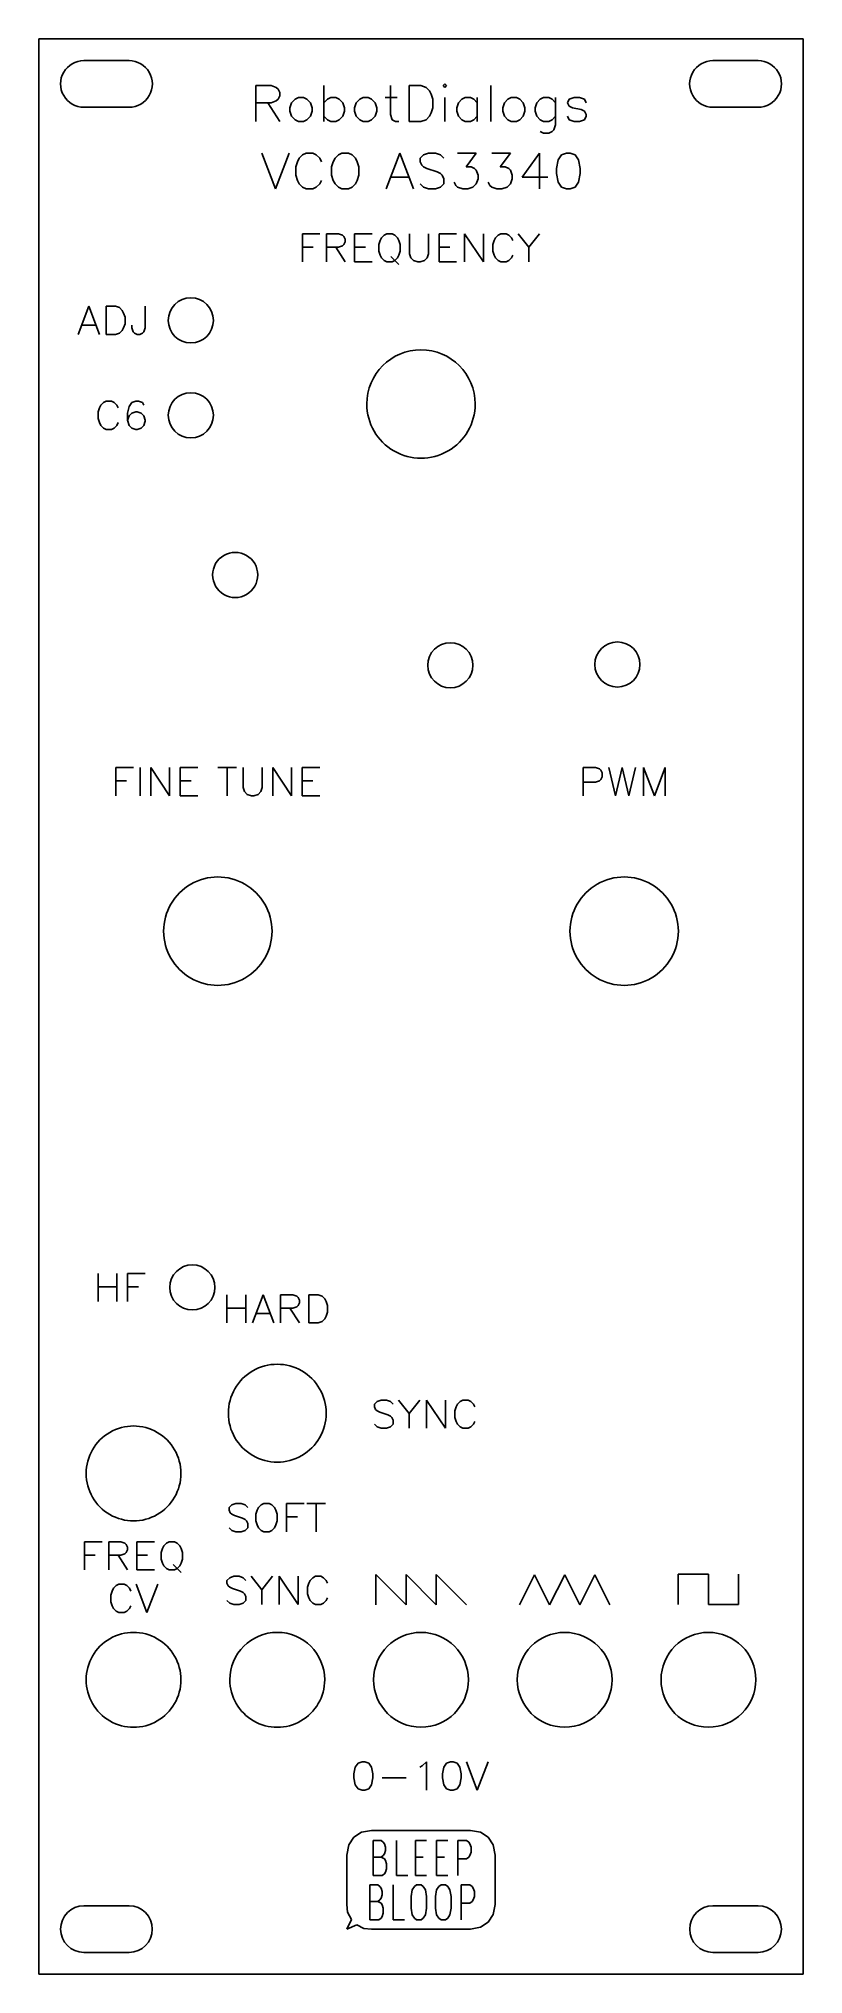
# Model space of a CAD drawing. Extents: x 0 to 51, y 0 to 128.
import ezdxf

# ---------------------------------------------------------------- set-up
doc = ezdxf.new("R2010")
doc.units = 0
for name, color, linetype in [('logo', 7, 'CONTINUOUS'), ('other', 7, 'CONTINUOUS'), ('panel', 7, 'CONTINUOUS'), ('text', 7, 'CONTINUOUS')]:
    doc.layers.add(name, color=color, linetype=linetype)

msp = doc.modelspace()

# ---------------------------------------------------------------- linework, layer by layer
at = {"layer": 'logo', "color": 7}
for p, q in [((20.609101, 8.630693), (20.941612, 9.147373)), ((20.941612, 9.147373), (21.458298, 9.479889)), ((21.458298, 9.479889), (22.128441, 9.597549)), ((22.128441, 9.597549), (28.676471, 9.597554)), ((28.676471, 9.597554), (29.346629, 9.479892)), ((29.346629, 9.479892), (29.8633, 9.147373)), ((29.8633, 9.147373), (30.195826, 8.630693)), ((20.491437, 7.960543), (20.609101, 8.630693)), ((20.491437, 4.686528), (20.491437, 7.960543)), ((22.237613, 6.601743), (22.237613, 8.921913)), ((22.237613, 8.921913), (22.753201, 8.921913)), ((22.753201, 7.81707), (22.237613, 7.81707)), ((22.753201, 8.921913), (22.900516, 8.811428)), ((22.900516, 7.927555), (22.753201, 7.81707)), ((22.753201, 7.81707), (22.974174, 7.706586)), ((22.900516, 8.811428), (22.974174, 8.700945)), ((22.974174, 8.038038), (22.900516, 7.927555)), ((22.974174, 8.700945), (23.047831, 8.479976)), ((23.047831, 8.259008), (22.974174, 8.038038)), ((22.974174, 7.706586), (23.047831, 7.596101)), ((23.047831, 8.479976), (23.047831, 8.259008)), ((23.784393, 6.601743), (23.784393, 8.921913)), ((25.036557, 6.601743), (25.036557, 8.921913)), ((25.036557, 8.921913), (25.773118, 8.921913)), ((25.036557, 7.81707), (25.552145, 7.81707)), ((26.436022, 6.601743), (26.436022, 8.921913)), ((26.436022, 8.921913), (27.172583, 8.921913)), ((26.436022, 7.81707), (26.95161, 7.81707)), ((27.835487, 6.601743), (27.835487, 8.921913)), ((27.835487, 8.921913), (28.424733, 8.921913)), ((28.424733, 7.706586), (27.835487, 7.706586)), ((28.424733, 8.921913), (28.572048, 8.811428)), ((28.572048, 7.81707), (28.424733, 7.706586)), ((28.572048, 8.811428), (28.645705, 8.700945)), ((28.645705, 7.927555), (28.572048, 7.81707)), ((28.645705, 8.700945), (28.719363, 8.479976)), ((28.719363, 8.148523), (28.645705, 7.927555)), ((28.719363, 8.479976), (28.719363, 8.148523)), ((30.195826, 8.630693), (30.31349, 7.960546)), ((30.31349, 7.960546), (30.313475, 4.686528)), ((22.826858, 6.601743), (22.237613, 6.601743)), ((22.974174, 6.712228), (22.826858, 6.601743)), ((23.047831, 6.822711), (22.974174, 6.712228)), ((23.047831, 7.596101), (23.121489, 7.375133)), ((23.121489, 7.04368), (23.047831, 6.822711)), ((23.121489, 7.375133), (23.121489, 7.04368)), ((24.520954, 6.601743), (23.784393, 6.601743)), ((25.773118, 6.601743), (25.036557, 6.601743)), ((27.172583, 6.601743), (26.436022, 6.601743)), ((22.01664, 3.662861), (22.01664, 5.983031)), ((22.01664, 5.983031), (22.532243, 5.983031)), ((22.532243, 5.983031), (22.679558, 5.872546)), ((22.679558, 5.872546), (22.753201, 5.762063)), ((22.753201, 5.762063), (22.826858, 5.541094)), ((22.826858, 5.320126), (22.753201, 5.099156)), ((22.826858, 5.541094), (22.826858, 5.320126)), ((23.56342, 3.662861), (23.56342, 5.983031)), ((24.741927, 5.209641), (24.815584, 5.651578)), ((24.741927, 4.436251), (24.741927, 5.209641)), ((24.815584, 5.651578), (24.9629, 5.872546)), ((24.9629, 5.872546), (25.1102, 5.983031)), ((25.1102, 5.983031), (25.40483, 5.983031)), ((25.40483, 5.983031), (25.552145, 5.872546)), ((25.552145, 5.872546), (25.699461, 5.651578)), ((25.699461, 5.651578), (25.773118, 5.209641)), ((25.773118, 5.209641), (25.773118, 4.436251)), ((26.362364, 5.209641), (26.436022, 5.651578)), ((26.362364, 4.436251), (26.362364, 5.209641)), ((26.436022, 5.651578), (26.583337, 5.872546)), ((26.583337, 5.872546), (26.730637, 5.983031)), ((26.730637, 5.983031), (27.025268, 5.983031)), ((27.025268, 5.983031), (27.172583, 5.872546)), ((27.172583, 5.872546), (27.319898, 5.651578)), ((27.319898, 5.651578), (27.393541, 5.209641)), ((27.393541, 5.209641), (27.393541, 4.436251)), ((28.05646, 3.662861), (28.05646, 5.983031)), ((28.05646, 5.983031), (28.645705, 5.983031)), ((28.645705, 5.983031), (28.793021, 5.872546)), ((28.793021, 5.872546), (28.866678, 5.762063)), ((28.866678, 5.762063), (28.940321, 5.541094)), ((28.940321, 5.209641), (28.866678, 4.988673)), ((28.940321, 5.541094), (28.940321, 5.209641)), ((20.528003, 4.168941), (20.491437, 4.686528)), ((20.783964, 3.687148), (20.528003, 4.168941)), ((22.532243, 4.878188), (22.01664, 4.878188)), ((22.679558, 4.988673), (22.532243, 4.878188)), ((22.532243, 4.878188), (22.753201, 4.767704)), ((22.753201, 5.099156), (22.679558, 4.988673)), ((22.753201, 4.767704), (22.826858, 4.657219)), ((22.826858, 3.883829), (22.753201, 3.773346)), ((22.826858, 4.657219), (22.900516, 4.436251)), ((22.900516, 4.104798), (22.826858, 3.883829)), ((22.900516, 4.436251), (22.900516, 4.104798)), ((24.815584, 3.994314), (24.741927, 4.436251)), ((24.9629, 3.773346), (24.815584, 3.994314)), ((25.699461, 3.994314), (25.552145, 3.773346)), ((25.773118, 4.436251), (25.699461, 3.994314)), ((26.436022, 3.994314), (26.362364, 4.436251)), ((26.583337, 3.773346), (26.436022, 3.994314)), ((27.319898, 3.994314), (27.172583, 3.773346)), ((27.393541, 4.436251), (27.319898, 3.994314)), ((28.645705, 4.767704), (28.05646, 4.767704)), ((28.793021, 4.878188), (28.645705, 4.767704)), ((28.866678, 4.988673), (28.793021, 4.878188)), ((30.195826, 4.016377), (29.8633, 3.499697)), ((30.313475, 4.686528), (30.195826, 4.016377)), ((20.487477, 3.049532), (20.783964, 3.687148)), ((21.148911, 3.328316), (20.487477, 3.049532)), ((21.616951, 3.084368), (21.148911, 3.328316)), ((22.128441, 3.049519), (21.616951, 3.084368)), ((22.605901, 3.662861), (22.01664, 3.662861)), ((28.676471, 3.049519), (22.128441, 3.049519)), ((22.753201, 3.773346), (22.605901, 3.662861)), ((24.299981, 3.662861), (23.56342, 3.662861)), ((25.1102, 3.662861), (24.9629, 3.773346)), ((25.40483, 3.662861), (25.1102, 3.662861)), ((25.552145, 3.773346), (25.40483, 3.662861)), ((26.730637, 3.662861), (26.583337, 3.773346)), ((27.025268, 3.662861), (26.730637, 3.662861)), ((27.172583, 3.773346), (27.025268, 3.662861)), ((29.346629, 3.16718), (28.676471, 3.049519)), ((29.8633, 3.499697), (29.346629, 3.16718))]:
    msp.add_line(p, q, dxfattribs=at)
at = {"layer": 'other', "color": 7}
for p, q in [((22.407288, 24.56744), (22.407288, 26.56795)), ((22.407288, 26.56795), (24.407288, 24.56744)), ((24.407288, 24.56744), (24.407288, 26.56795)), ((24.407288, 26.56795), (26.407288, 24.56744)), ((26.407288, 24.56744), (26.407288, 26.56795)), ((26.407288, 26.56795), (28.407287, 24.56744)), ((31.931152, 24.55445), (32.931152, 26.55445)), ((32.931152, 26.55445), (33.93115, 24.55445)), ((33.93115, 24.55445), (34.931151, 26.55445)), ((34.931151, 26.55445), (35.931152, 24.55445)), ((35.931152, 24.55445), (36.931152, 26.55445)), ((36.931152, 26.55445), (37.93115, 24.55445)), ((42.462378, 24.58209), (42.462378, 26.5826)), ((42.462378, 26.5826), (44.462376, 26.5826)), ((44.462376, 26.5826), (44.462376, 24.58209)), ((46.462377, 24.58209), (46.462377, 26.58209)), ((44.462376, 24.58209), (46.462377, 24.58209))]:
    msp.add_line(p, q, dxfattribs=at)
at = {"layer": 'panel', "color": 7}
for p, q in [((0.049951, 128.450048), (0.049951, 0.049849)), ((50.750047, 128.450048), (0.049951, 128.450048)), ((50.750047, 0.049849), (50.750047, 128.450048)), ((3.043898, 127.001257), (6.038108, 127.001257)), ((44.761891, 127.001257), (47.755837, 127.001257)), ((3.043898, 123.903804), (6.038108, 123.903804)), ((44.761891, 123.903804), (47.755837, 123.903804)), ((11.633085, 109.764655), (11.633085, 109.764655)), ((28.992878, 104.218961), (28.992878, 104.218961)), ((11.633085, 103.469542), (11.633085, 103.469542)), ((14.576287, 92.878768), (14.576287, 92.878768)), ((28.843172, 86.887424), (28.843172, 86.887424)), ((39.921344, 86.938382), (39.921344, 86.938382)), ((15.519427, 69.246125), (15.519427, 69.246125)), ((42.466328, 69.246125), (42.466328, 69.246125)), ((11.73189, 45.614478), (11.73189, 45.614478)), ((19.112348, 37.270957), (19.112348, 37.270957)), ((9.481326, 33.274061), (9.481326, 33.274061)), ((9.481326, 19.584695), (9.481326, 19.584695)), ((19.012545, 19.584695), (19.012545, 19.584695)), ((28.543762, 19.584695), (28.543762, 19.584695)), ((38.074981, 19.584695), (38.074981, 19.584695)), ((47.6062, 19.584695), (47.6062, 19.584695)), ((3.043898, 4.596358), (6.038108, 4.596358)), ((44.761891, 4.596358), (47.755837, 4.596358)), ((3.043898, 1.498641), (6.038108, 1.498641)), ((44.761891, 1.498641), (47.755837, 1.498641)), ((0.049951, 0.049849), (50.750047, 0.049849))]:
    msp.add_line(p, q, dxfattribs=at)
for points in [[(1.704311, 126.226869), (1.427975, 125.747669), (1.427975, 125.157271), (1.704311, 124.678071)], [(3.044011, 127.001268), (2.491338, 127.001268), (1.980648, 126.706068), (1.704311, 126.226869)], [(7.377811, 126.226869), (7.101474, 126.706068), (6.590784, 127.001268), (6.038111, 127.001268)], [(7.377811, 124.678071), (7.654147, 125.157271), (7.654147, 125.747669), (7.377811, 126.226869)], [(43.422106, 126.226869), (43.14577, 125.747669), (43.14577, 125.157271), (43.422106, 124.678071)], [(44.761806, 127.001268), (44.209133, 127.001268), (43.698443, 126.706068), (43.422106, 126.226869)], [(49.095606, 126.226869), (48.819269, 126.706068), (48.308579, 127.001268), (47.755906, 127.001268)], [(49.095606, 124.678071), (49.371942, 125.157271), (49.371942, 125.747669), (49.095606, 126.226869)], [(1.704311, 124.678071), (1.980648, 124.198871), (2.491338, 123.903672), (3.044011, 123.903672)], [(6.038111, 123.903672), (6.590784, 123.903672), (7.101474, 124.198871), (7.377811, 124.678071)], [(43.422106, 124.678071), (43.698443, 124.198871), (44.209133, 123.903672), (44.761806, 123.903672)], [(47.755906, 123.903672), (48.308579, 123.903672), (48.819269, 124.198871), (49.095606, 124.678071)], [(10.136036, 111.2626), (9.309585, 111.2626), (8.639477, 110.592091), (8.638986, 109.764655)], [(11.633085, 109.764655), (11.632595, 110.592091), (10.962486, 111.2626), (10.136036, 111.2626)], [(8.638986, 109.764655), (8.639477, 108.937218), (9.309585, 108.266709), (10.136036, 108.266709)], [(10.136036, 108.266709), (10.962486, 108.266709), (11.632595, 108.937218), (11.633085, 109.764655)], [(25.399957, 107.816167), (23.415642, 107.816167), (21.807037, 106.205643), (21.807037, 104.218961)], [(28.992878, 104.218961), (28.992877, 106.205643), (27.384272, 107.816167), (25.399957, 107.816167)], [(10.136036, 104.967488), (9.309585, 104.967488), (8.639477, 104.296979), (8.638986, 103.469542)], [(11.633085, 103.469542), (11.632595, 104.296979), (10.962486, 104.967488), (10.136036, 104.967488)], [(21.807037, 104.218961), (21.807037, 102.933803), (22.491843, 101.746268), (23.603497, 101.103689)], [(27.196417, 101.103689), (28.308071, 101.746268), (28.992878, 102.933803), (28.992878, 104.218961)], [(8.638986, 103.469542), (8.639477, 102.642106), (9.309585, 101.971597), (10.136036, 101.971597)], [(10.136036, 101.971597), (10.962486, 101.971597), (11.632595, 102.642106), (11.633085, 103.469542)], [(23.603497, 101.103689), (24.71515, 100.46111), (26.084764, 100.46111), (27.196417, 101.103689)], [(12.33071, 94.176799), (11.867521, 93.909058), (11.582185, 93.414251), (11.582185, 92.878768)], [(13.827761, 94.176799), (13.364572, 94.444541), (12.793899, 94.444541), (12.33071, 94.176799)], [(14.576287, 92.878768), (14.576287, 93.414251), (14.29095, 93.909058), (13.827761, 94.176799)], [(11.582185, 92.878768), (11.582185, 92.343286), (11.867521, 91.848479), (12.33071, 91.580738)], [(13.827761, 91.580738), (14.29095, 91.848479), (14.576287, 92.343286), (14.576287, 92.878768)], [(12.33071, 91.580738), (12.793899, 91.312996), (13.364572, 91.312996), (13.827761, 91.580738)], [(27.346123, 88.385169), (26.51975, 88.385169), (25.849674, 87.714782), (25.849073, 86.887424)], [(28.843172, 86.887424), (28.842571, 87.714782), (28.172495, 88.385169), (27.346123, 88.385169)], [(38.424294, 88.436128), (37.597922, 88.436128), (36.927846, 87.765741), (36.927245, 86.938382)], [(39.921344, 86.938382), (39.920743, 87.765741), (39.250667, 88.436128), (38.424294, 88.436128)], [(25.849073, 86.887424), (25.849674, 86.060065), (26.51975, 85.389678), (27.346123, 85.389678)], [(27.346123, 85.389678), (28.172495, 85.389678), (28.842571, 86.060065), (28.843172, 86.887424)], [(36.927245, 86.938382), (36.927846, 86.111024), (37.597922, 85.440637), (38.424294, 85.440637)], [(38.424294, 85.440637), (39.250667, 85.440637), (39.920743, 86.111024), (39.921344, 86.938382)], [(10.130047, 72.361397), (9.018393, 71.718818), (8.333587, 70.531283), (8.333587, 69.246125)], [(13.722967, 72.361397), (12.611314, 73.003976), (11.2417, 73.003976), (10.130047, 72.361397)], [(15.519427, 69.246125), (15.519427, 70.531283), (14.834621, 71.718818), (13.722967, 72.361397)], [(37.076947, 72.361397), (35.965294, 71.718818), (35.280487, 70.531283), (35.280487, 69.246125)], [(40.669867, 72.361397), (39.558214, 73.003976), (38.188601, 73.003976), (37.076947, 72.361397)], [(42.466328, 69.246125), (42.466328, 70.531283), (41.781521, 71.718818), (40.669867, 72.361397)], [(8.333587, 69.246125), (8.333587, 67.960967), (9.018393, 66.773432), (10.130047, 66.130853)], [(13.722967, 66.130853), (14.834621, 66.773432), (15.519427, 67.960967), (15.519427, 69.246125)], [(35.280487, 69.246125), (35.280487, 67.960967), (35.965294, 66.773432), (37.076947, 66.130853)], [(40.669867, 66.130853), (41.781521, 66.773432), (42.466328, 67.960967), (42.466328, 69.246125)], [(10.130047, 66.130853), (11.2417, 65.488274), (12.611314, 65.488274), (13.722967, 66.130853)], [(37.076947, 66.130853), (38.188601, 65.488274), (39.558214, 65.488274), (40.669867, 66.130853)], [(10.23484, 47.112223), (9.408467, 47.112223), (8.738392, 46.441836), (8.73779, 45.614478)], [(11.73189, 45.614478), (11.731289, 46.441836), (11.061213, 47.112223), (10.23484, 47.112223)], [(8.73779, 45.614478), (8.738392, 44.787119), (9.408467, 44.116732), (10.23484, 44.116732)], [(10.23484, 44.116732), (11.061213, 44.116732), (11.731289, 44.787119), (11.73189, 45.614478)], [(14.246935, 40.083355), (13.243359, 39.503249), (12.625131, 38.431169), (12.625131, 37.270957)], [(17.490543, 40.083355), (16.486967, 40.663461), (15.250511, 40.663461), (14.246935, 40.083355)], [(19.112348, 37.270957), (19.112348, 38.431169), (18.494119, 39.503249), (17.490543, 40.083355)], [(12.625131, 37.270957), (12.625131, 36.110744), (13.243359, 35.038664), (14.246935, 34.458558)], [(17.490543, 34.458558), (18.494119, 35.038664), (19.112348, 36.110744), (19.112348, 37.270957)], [(4.765617, 35.999925), (3.79292, 35.437668), (3.193714, 34.398574), (3.193714, 33.274061)], [(7.909423, 35.999925), (6.936726, 36.562181), (5.738314, 36.562181), (4.765617, 35.999925)], [(9.481326, 33.274061), (9.481326, 34.398574), (8.88212, 35.437668), (7.909423, 35.999925)], [(14.246935, 34.458558), (15.250511, 33.878452), (16.486967, 33.878452), (17.490543, 34.458558)], [(3.193714, 33.274061), (3.193714, 32.149547), (3.79292, 31.110454), (4.765617, 30.548197)], [(7.909423, 30.548197), (8.88212, 31.110454), (9.481326, 32.149547), (9.481326, 33.274061)], [(4.765617, 30.548197), (5.738314, 29.98594), (6.936726, 29.98594), (7.909423, 30.548197)], [(4.765617, 22.310559), (3.79292, 21.748302), (3.193714, 20.709209), (3.193714, 19.584695)], [(7.909423, 22.310559), (6.936726, 22.872815), (5.738314, 22.872815), (4.765617, 22.310559)], [(9.481326, 19.584695), (9.481326, 20.709209), (8.88212, 21.748302), (7.909423, 22.310559)], [(15.868739, 22.732251), (14.132463, 22.732251), (12.724933, 21.323042), (12.724933, 19.584695)], [(19.012545, 19.584695), (19.012545, 21.323042), (17.605015, 22.732251), (15.868739, 22.732251)], [(25.399957, 22.730426), (23.664393, 22.730426), (22.257158, 21.322329), (22.256152, 19.584695)], [(28.543762, 19.584695), (28.542756, 21.322329), (27.135521, 22.730426), (25.399957, 22.730426)], [(34.931176, 22.730426), (33.195612, 22.730426), (31.788378, 21.322329), (31.787372, 19.584695)], [(38.074981, 19.584695), (38.073975, 21.322329), (36.666741, 22.730426), (34.931176, 22.730426)], [(44.462396, 22.730426), (42.726832, 22.730426), (41.319597, 21.322329), (41.318591, 19.584695)], [(47.6062, 19.584695), (47.605194, 21.322329), (46.19796, 22.730426), (44.462396, 22.730426)], [(3.193714, 19.584695), (3.193714, 18.460181), (3.79292, 17.421088), (4.765617, 16.858831)], [(7.909423, 16.858831), (8.88212, 17.421088), (9.481326, 18.460181), (9.481326, 19.584695)], [(12.724933, 19.584695), (12.724933, 18.460181), (13.324139, 17.421088), (14.296836, 16.858831)], [(17.440642, 16.858831), (18.413339, 17.421088), (19.012545, 18.460181), (19.012545, 19.584695)], [(22.256152, 19.584695), (22.257158, 17.847061), (23.664393, 16.438964), (25.399957, 16.438964)], [(25.399957, 16.438964), (27.135521, 16.438964), (28.542756, 17.847061), (28.543762, 19.584695)], [(31.787372, 19.584695), (31.788378, 17.847061), (33.195612, 16.438964), (34.931176, 16.438964)], [(34.931176, 16.438964), (36.666741, 16.438964), (38.073975, 17.847061), (38.074981, 19.584695)], [(41.318591, 19.584695), (41.319597, 17.847061), (42.726832, 16.438964), (44.462396, 16.438964)], [(44.462396, 16.438964), (46.19796, 16.438964), (47.605194, 17.847061), (47.6062, 19.584695)], [(4.765617, 16.858831), (5.738314, 16.296575), (6.936726, 16.296575), (7.909423, 16.858831)], [(14.296836, 16.858831), (15.269533, 16.296575), (16.467945, 16.296575), (17.440642, 16.858831)], [(3.044011, 4.596334), (2.190265, 4.595469), (1.498625, 3.902303), (1.498625, 3.047538)], [(7.583497, 3.047538), (7.583497, 3.902303), (6.891857, 4.595469), (6.038111, 4.596334)], [(44.761806, 4.596334), (43.90806, 4.595469), (43.21642, 3.902303), (43.21642, 3.047538)], [(49.301292, 3.047538), (49.301292, 3.902303), (48.609652, 4.595469), (47.755906, 4.596334)], [(1.498625, 3.047538), (1.498625, 2.192773), (2.190265, 1.499606), (3.044011, 1.498741)], [(6.038111, 1.498741), (6.891857, 1.499606), (7.583497, 2.192773), (7.583497, 3.047538)], [(43.21642, 3.047538), (43.21642, 2.192773), (43.90806, 1.499606), (44.761806, 1.498741)], [(47.755906, 1.498741), (48.609652, 1.499606), (49.301292, 2.192773), (49.301292, 3.047538)]]:
    msp.add_open_spline(points, degree=3, dxfattribs=at)
at = {"layer": 'text', "color": 7}
for p, q in [((14.447925, 125.338998), (14.447925, 122.965825)), ((14.447925, 125.338998), (15.466023, 125.338998)), ((15.466023, 125.338998), (15.802999, 125.224283)), ((15.802999, 125.224283), (15.917715, 125.109567)), ((15.917715, 125.109567), (16.03243, 124.887307)), ((16.03243, 124.657876), (15.917715, 124.435615)), ((16.03243, 124.887307), (16.03243, 124.657876)), ((18.96484, 125.338998), (18.96484, 122.965825)), ((23.367043, 125.338998), (23.367043, 123.417517)), ((24.607398, 125.338998), (24.607398, 122.965825)), ((24.607398, 125.338998), (25.399651, 125.338998)), ((25.399651, 125.338998), (25.740212, 125.224283)), ((25.740212, 125.224283), (25.962473, 124.998437)), ((25.962473, 124.998437), (26.077188, 124.772591)), ((26.077188, 124.772591), (26.191904, 124.435615)), ((26.980576, 125.450128), (26.869445, 125.338998)), ((26.869445, 125.338998), (26.980576, 125.224283)), ((27.095291, 125.338998), (26.980576, 125.450128)), ((26.980576, 125.224283), (27.095291, 125.338998)), ((30.027681, 125.338998), (30.027681, 122.965825)), ((15.466023, 124.206184), (14.447925, 124.206184)), ((15.240177, 124.206184), (16.03243, 122.965825)), ((15.802999, 124.3209), (15.466023, 124.206184)), ((15.917715, 124.435615), (15.802999, 124.3209)), ((16.821102, 124.206184), (16.709972, 123.869208)), ((16.709972, 123.869208), (16.709972, 123.643363)), ((16.709972, 123.643363), (16.821102, 123.304594)), ((17.050533, 124.435615), (16.821102, 124.206184)), ((16.821102, 123.304594), (17.050533, 123.078748)), ((17.272794, 124.546745), (17.050533, 124.435615)), ((17.613355, 124.546745), (17.272794, 124.546745)), ((17.839201, 124.435615), (17.613355, 124.546745)), ((18.065046, 124.206184), (17.839201, 124.435615)), ((17.839201, 123.078748), (18.065046, 123.304594)), ((18.176177, 123.869208), (18.065046, 124.206184)), ((18.065046, 123.304594), (18.176177, 123.643363)), ((18.176177, 123.643363), (18.176177, 123.869208)), ((18.96484, 124.206184), (19.19427, 124.435615)), ((19.19427, 123.078748), (18.96484, 123.304594)), ((19.19427, 124.435615), (19.416531, 124.546745)), ((19.416531, 124.546745), (19.757092, 124.546745)), ((19.757092, 124.546745), (19.982938, 124.435615)), ((19.982938, 124.435615), (20.208784, 124.206184)), ((20.208784, 123.304594), (19.982938, 123.078748)), ((20.208784, 124.206184), (20.319914, 123.869208)), ((20.319914, 123.643363), (20.208784, 123.304594)), ((20.319914, 123.869208), (20.319914, 123.643363)), ((21.108577, 124.206184), (20.997447, 123.869208)), ((20.997447, 123.869208), (20.997447, 123.643363)), ((20.997447, 123.643363), (21.108577, 123.304594)), ((21.338008, 124.435615), (21.108577, 124.206184)), ((21.108577, 123.304594), (21.338008, 123.078748)), ((21.560269, 124.546745), (21.338008, 124.435615)), ((21.90083, 124.546745), (21.560269, 124.546745)), ((22.126676, 124.435615), (21.90083, 124.546745)), ((22.352521, 124.206184), (22.126676, 124.435615)), ((22.126676, 123.078748), (22.352521, 123.304594)), ((22.463652, 123.869208), (22.352521, 124.206184)), ((22.352521, 123.304594), (22.463652, 123.643363)), ((22.463652, 123.643363), (22.463652, 123.869208)), ((23.030067, 124.546745), (23.818735, 124.546745)), ((23.367043, 123.417517), (23.481758, 123.078748)), ((25.962473, 123.304594), (25.740212, 123.078748)), ((26.077188, 123.532232), (25.962473, 123.304594)), ((26.191904, 123.869208), (26.077188, 123.532232)), ((26.191904, 124.435615), (26.191904, 123.869208)), ((26.980576, 124.546745), (26.980576, 122.965825)), ((27.883931, 124.206184), (27.772801, 123.869208)), ((27.772801, 123.869208), (27.772801, 123.643363)), ((27.772801, 123.643363), (27.883931, 123.304594)), ((28.113362, 124.435615), (27.883931, 124.206184)), ((27.883931, 123.304594), (28.113362, 123.078748)), ((28.335622, 124.546745), (28.113362, 124.435615)), ((28.676183, 124.546745), (28.335622, 124.546745)), ((28.902029, 124.435615), (28.676183, 124.546745)), ((29.127875, 124.206184), (28.902029, 124.435615)), ((28.902029, 123.078748), (29.127875, 123.304594)), ((29.127875, 124.546745), (29.127875, 122.965825)), ((30.931062, 124.206184), (30.819931, 123.869208)), ((30.819931, 123.869208), (30.819931, 123.643363)), ((30.819931, 123.643363), (30.931062, 123.304594)), ((31.160492, 124.435615), (30.931062, 124.206184)), ((30.931062, 123.304594), (31.160492, 123.078748)), ((31.382753, 124.546745), (31.160492, 124.435615)), ((31.723314, 124.546745), (31.382753, 124.546745)), ((31.94916, 124.435615), (31.723314, 124.546745)), ((32.175006, 124.206184), (31.94916, 124.435615)), ((31.94916, 123.078748), (32.175006, 123.304594)), ((32.286136, 123.869208), (32.175006, 124.206184)), ((32.175006, 123.304594), (32.286136, 123.643363)), ((32.286136, 123.643363), (32.286136, 123.869208)), ((33.074812, 124.206184), (32.963682, 123.869208)), ((32.963682, 123.869208), (32.963682, 123.643363)), ((32.963682, 123.643363), (33.074812, 123.304594)), ((33.304243, 124.435615), (33.074812, 124.206184)), ((33.074812, 123.304594), (33.304243, 123.078748)), ((33.526504, 124.546745), (33.304243, 124.435615)), ((33.867065, 124.546745), (33.526504, 124.546745)), ((34.09291, 124.435615), (33.867065, 124.546745)), ((34.318756, 124.206184), (34.09291, 124.435615)), ((34.09291, 123.078748), (34.318756, 123.304594)), ((34.318756, 124.546745), (34.318756, 122.73998)), ((35.218562, 124.435615), (35.107432, 124.206184)), ((35.107432, 124.206184), (35.218562, 123.983924)), ((35.218562, 123.078748), (35.107432, 123.304594)), ((35.559123, 124.546745), (35.218562, 124.435615)), ((35.218562, 123.983924), (35.447993, 123.869208)), ((35.447993, 123.869208), (36.010815, 123.754493)), ((35.899684, 124.546745), (35.559123, 124.546745)), ((36.236661, 124.435615), (35.899684, 124.546745)), ((36.010815, 123.754493), (36.236661, 123.643363)), ((36.351376, 124.206184), (36.236661, 124.435615)), ((36.236661, 123.643363), (36.351376, 123.417517)), ((36.351376, 123.304594), (36.236661, 123.078748)), ((36.351376, 123.417517), (36.351376, 123.304594)), ((17.050533, 123.078748), (17.272794, 122.965825)), ((17.272794, 122.965825), (17.613355, 122.965825)), ((17.613355, 122.965825), (17.839201, 123.078748)), ((19.416531, 122.965825), (19.19427, 123.078748)), ((19.757092, 122.965825), (19.416531, 122.965825)), ((19.982938, 123.078748), (19.757092, 122.965825)), ((21.338008, 123.078748), (21.560269, 122.965825)), ((21.560269, 122.965825), (21.90083, 122.965825)), ((21.90083, 122.965825), (22.126676, 123.078748)), ((23.481758, 123.078748), (23.704019, 122.965825)), ((23.704019, 122.965825), (23.93345, 122.965825)), ((25.399651, 122.965825), (24.607398, 122.965825)), ((25.740212, 123.078748), (25.399651, 122.965825)), ((28.113362, 123.078748), (28.335622, 122.965825)), ((28.335622, 122.965825), (28.676183, 122.965825)), ((28.676183, 122.965825), (28.902029, 123.078748)), ((31.160492, 123.078748), (31.382753, 122.965825)), ((31.382753, 122.965825), (31.723314, 122.965825)), ((31.723314, 122.965825), (31.94916, 123.078748)), ((33.304243, 123.078748), (33.526504, 122.965825)), ((33.526504, 122.177158), (33.304243, 122.288288)), ((33.526504, 122.965825), (33.867065, 122.965825)), ((33.867065, 122.177158), (33.526504, 122.177158)), ((33.867065, 122.965825), (34.09291, 123.078748)), ((34.09291, 122.288288), (33.867065, 122.177158)), ((34.207626, 122.399419), (34.09291, 122.288288)), ((34.318756, 122.73998), (34.207626, 122.399419)), ((35.559123, 122.965825), (35.218562, 123.078748)), ((35.899684, 122.965825), (35.559123, 122.965825)), ((36.236661, 123.078748), (35.899684, 122.965825)), ((14.841467, 120.858996), (15.744779, 118.48601)), ((16.648091, 120.858996), (15.744779, 118.48601)), ((17.551397, 120.744289), (17.325569, 120.518461)), ((17.777225, 120.858996), (17.551397, 120.744289)), ((18.228881, 120.858996), (17.777225, 120.858996)), ((18.454709, 120.744289), (18.228881, 120.858996)), ((18.680537, 120.518461), (18.454709, 120.744289)), ((19.924388, 120.744289), (19.69856, 120.518461)), ((20.150216, 120.858996), (19.924388, 120.744289)), ((20.601871, 120.858996), (20.150216, 120.858996)), ((20.827699, 120.744289), (20.601871, 120.858996)), ((21.053527, 120.518461), (20.827699, 120.744289)), ((23.989293, 120.858996), (23.085981, 118.48601)), ((23.989293, 120.858996), (24.892605, 118.48601)), ((25.570083, 120.744289), (25.344255, 120.518461)), ((25.907033, 120.858996), (25.570083, 120.744289)), ((26.358689, 120.858996), (25.907033, 120.858996)), ((26.699223, 120.744289), (26.358689, 120.858996)), ((26.925051, 120.518461), (26.699223, 120.744289)), ((27.828369, 120.858996), (29.068631, 120.858996)), ((29.068631, 120.858996), (28.394731, 119.955684)), ((30.086592, 120.858996), (31.326853, 120.858996)), ((31.326853, 120.858996), (30.652954, 119.955684)), ((33.248177, 120.858996), (32.119037, 119.274615)), ((33.248177, 120.858996), (33.248177, 118.48601)), ((34.717972, 120.744289), (34.488559, 120.40734)), ((35.054921, 120.858996), (34.717972, 120.744289)), ((35.280749, 120.858996), (35.054921, 120.858996)), ((35.621284, 120.744289), (35.280749, 120.858996)), ((35.843527, 120.40734), (35.621284, 120.744289)), ((17.210863, 120.292633), (17.099741, 119.955684)), ((17.099741, 119.955684), (17.099741, 119.389322)), ((17.325569, 120.518461), (17.210863, 120.292633)), ((18.795243, 120.292633), (18.680537, 120.518461)), ((19.583853, 120.292633), (19.472732, 119.955684)), ((19.472732, 119.955684), (19.472732, 119.389322)), ((19.69856, 120.518461), (19.583853, 120.292633)), ((21.168234, 120.292633), (21.053527, 120.518461)), ((21.279355, 119.955684), (21.168234, 120.292633)), ((21.279355, 119.389322), (21.279355, 119.955684)), ((25.344255, 120.518461), (25.344255, 120.292633)), ((25.344255, 120.292633), (25.455377, 120.066805)), ((25.455377, 120.066805), (25.570083, 119.955684)), ((25.570083, 119.955684), (25.795911, 119.840978)), ((25.795911, 119.840978), (26.473395, 119.61515)), ((26.473395, 119.61515), (26.699223, 119.504028)), ((26.699223, 119.504028), (26.810345, 119.389322)), ((28.394731, 119.955684), (28.731681, 119.955684)), ((28.731681, 119.955684), (28.957509, 119.840978)), ((28.957509, 119.840978), (29.068631, 119.726271)), ((29.068631, 119.726271), (29.183337, 119.389322)), ((30.652954, 119.955684), (30.989904, 119.955684)), ((30.989904, 119.955684), (31.215731, 119.840978)), ((31.215731, 119.840978), (31.326853, 119.726271)), ((31.326853, 119.726271), (31.441559, 119.389322)), ((34.488559, 120.40734), (34.377437, 119.840978)), ((34.377437, 119.840978), (34.377437, 119.504028)), ((34.377437, 119.504028), (34.488559, 118.937666)), ((35.958233, 119.840978), (35.843527, 120.40734)), ((35.843527, 118.937666), (35.958233, 119.504028)), ((35.958233, 119.504028), (35.958233, 119.840978)), ((17.099741, 119.389322), (17.210863, 119.052372)), ((17.210863, 119.052372), (17.325569, 118.824752)), ((17.325569, 118.824752), (17.551397, 118.598924)), ((17.551397, 118.598924), (17.777225, 118.48601)), ((17.777225, 118.48601), (18.228881, 118.48601)), ((18.228881, 118.48601), (18.454709, 118.598924)), ((18.454709, 118.598924), (18.680537, 118.824752)), ((18.680537, 118.824752), (18.795243, 119.052372)), ((19.472732, 119.389322), (19.583853, 119.052372)), ((19.583853, 119.052372), (19.69856, 118.824752)), ((19.69856, 118.824752), (19.924388, 118.598924)), ((19.924388, 118.598924), (20.150216, 118.48601)), ((20.150216, 118.48601), (20.601871, 118.48601)), ((20.601871, 118.48601), (20.827699, 118.598924)), ((20.827699, 118.598924), (21.053527, 118.824752)), ((21.053527, 118.824752), (21.168234, 119.052372)), ((21.168234, 119.052372), (21.279355, 119.389322)), ((23.422931, 119.274615), (24.555655, 119.274615)), ((25.570083, 118.598924), (25.344255, 118.824752)), ((25.907033, 118.48601), (25.570083, 118.598924)), ((26.358689, 118.48601), (25.907033, 118.48601)), ((26.699223, 118.598924), (26.358689, 118.48601)), ((26.925051, 118.824752), (26.699223, 118.598924)), ((26.810345, 119.389322), (26.925051, 119.163494)), ((26.925051, 119.163494), (26.925051, 118.824752)), ((27.713663, 118.711838), (27.602541, 118.937666)), ((27.828369, 118.598924), (27.713663, 118.711838)), ((28.165319, 118.48601), (27.828369, 118.598924)), ((28.505853, 118.48601), (28.165319, 118.48601)), ((28.846387, 118.598924), (28.505853, 118.48601)), ((29.068631, 118.824752), (28.846387, 118.598924)), ((29.183337, 119.163494), (29.068631, 118.824752)), ((29.183337, 119.389322), (29.183337, 119.163494)), ((29.971885, 118.711838), (29.860764, 118.937666)), ((30.086592, 118.598924), (29.971885, 118.711838)), ((30.423541, 118.48601), (30.086592, 118.598924)), ((30.764076, 118.48601), (30.423541, 118.48601)), ((31.10461, 118.598924), (30.764076, 118.48601)), ((31.326853, 118.824752), (31.10461, 118.598924)), ((31.441559, 119.163494), (31.326853, 118.824752)), ((31.441559, 119.389322), (31.441559, 119.163494)), ((32.119037, 119.274615), (33.814539, 119.274615)), ((34.488559, 118.937666), (34.717972, 118.598924)), ((34.717972, 118.598924), (35.054921, 118.48601)), ((35.054921, 118.48601), (35.280749, 118.48601)), ((35.280749, 118.48601), (35.621284, 118.598924)), ((35.621284, 118.598924), (35.843527, 118.937666)), ((17.53161, 115.509894), (17.53161, 113.641578)), ((17.53161, 115.509894), (18.688724, 115.509894)), ((17.53161, 114.61807), (18.242812, 114.61807)), ((19.13181, 115.509894), (19.13181, 113.641578)), ((19.13181, 115.509894), (19.933323, 115.509894)), ((19.933323, 114.61807), (19.13181, 114.61807)), ((19.755522, 114.61807), (20.379235, 113.641578)), ((19.933323, 115.509894), (20.198613, 115.419583)), ((20.198613, 114.708381), (19.933323, 114.61807)), ((20.198613, 115.419583), (20.288924, 115.329272)), ((20.288924, 114.798692), (20.198613, 114.708381)), ((20.288924, 115.329272), (20.379235, 115.154293)), ((20.379235, 114.973671), (20.288924, 114.798692)), ((20.379235, 115.154293), (20.379235, 114.973671)), ((21.00013, 115.509894), (21.00013, 113.641578)), ((21.00013, 115.509894), (22.157244, 115.509894)), ((21.00013, 114.61807), (21.711332, 114.61807)), ((22.68782, 115.063982), (22.60033, 114.798692)), ((22.60033, 114.798692), (22.60033, 114.35278)), ((22.60033, 114.35278), (22.68782, 114.08749)), ((22.778131, 115.241782), (22.68782, 115.063982)), ((22.955931, 115.419583), (22.778131, 115.241782)), ((23.133732, 115.509894), (22.955931, 115.419583)), ((23.489333, 115.509894), (23.133732, 115.509894)), ((23.667133, 115.419583), (23.489333, 115.509894)), ((23.844934, 115.241782), (23.667133, 115.419583)), ((23.935245, 115.063982), (23.844934, 115.241782)), ((24.022734, 114.798692), (23.935245, 115.063982)), ((23.935245, 114.08749), (24.022734, 114.35278)), ((24.022734, 114.35278), (24.022734, 114.798692)), ((24.64363, 115.509894), (24.64363, 114.174979)), ((25.891055, 114.174979), (25.891055, 115.509894)), ((26.59943, 115.509894), (26.59943, 113.641578)), ((26.59943, 115.509894), (27.756544, 115.509894)), ((26.59943, 114.61807), (27.310632, 114.61807)), ((28.28711, 115.509894), (28.28711, 113.641578)), ((28.28711, 115.509894), (29.534535, 113.641578)), ((29.534535, 115.509894), (29.534535, 113.641578)), ((30.24291, 115.063982), (30.15542, 114.798692)), ((30.15542, 114.798692), (30.15542, 114.35278)), ((30.15542, 114.35278), (30.24291, 114.08749)), ((30.333221, 115.241782), (30.24291, 115.063982)), ((30.511021, 115.419583), (30.333221, 115.241782)), ((30.688822, 115.509894), (30.511021, 115.419583)), ((31.044423, 115.509894), (30.688822, 115.509894)), ((31.222223, 115.419583), (31.044423, 115.509894)), ((31.400024, 115.241782), (31.222223, 115.419583)), ((31.490335, 115.063982), (31.400024, 115.241782)), ((31.84592, 115.509894), (32.557122, 114.61807)), ((33.268324, 115.509894), (32.557122, 114.61807)), ((32.557122, 114.61807), (32.557122, 113.641578)), ((21.00013, 113.641578), (22.157244, 113.641578)), ((22.68782, 114.08749), (22.778131, 113.908279)), ((22.778131, 113.908279), (22.955931, 113.730478)), ((22.955931, 113.730478), (23.133732, 113.641578)), ((23.133732, 113.641578), (23.489333, 113.641578)), ((23.399022, 113.997179), (23.935245, 113.463778)), ((23.489333, 113.641578), (23.667133, 113.730478)), ((23.667133, 113.730478), (23.844934, 113.908279)), ((23.844934, 113.908279), (23.935245, 114.08749)), ((24.64363, 114.174979), (24.733941, 113.908279)), ((24.733941, 113.908279), (24.911741, 113.730478)), ((24.911741, 113.730478), (25.179853, 113.641578)), ((25.179853, 113.641578), (25.354832, 113.641578)), ((25.354832, 113.641578), (25.622943, 113.730478)), ((25.622943, 113.730478), (25.800744, 113.908279)), ((25.800744, 113.908279), (25.891055, 114.174979)), ((26.59943, 113.641578), (27.756544, 113.641578)), ((30.24291, 114.08749), (30.333221, 113.908279)), ((30.333221, 113.908279), (30.511021, 113.730478)), ((30.511021, 113.730478), (30.688822, 113.641578)), ((30.688822, 113.641578), (31.044423, 113.641578)), ((31.044423, 113.641578), (31.222223, 113.730478)), ((31.222223, 113.730478), (31.400024, 113.908279)), ((31.400024, 113.908279), (31.490335, 114.08749)), ((3.370403, 110.698786), (2.659201, 108.83047)), ((3.370403, 110.698786), (4.081605, 108.83047)), ((4.524691, 110.698786), (4.524691, 108.83047)), ((4.524691, 110.698786), (5.148403, 110.698786)), ((5.148403, 110.698786), (5.416515, 110.608475)), ((5.416515, 110.608475), (5.591494, 110.430674)), ((5.591494, 110.430674), (5.681805, 110.252874)), ((7.104213, 110.698786), (7.104213, 109.276382)), ((2.924491, 109.451361), (3.816315, 109.451361)), ((5.681805, 109.276382), (5.591494, 109.097171)), ((5.681805, 110.252874), (5.772116, 109.987584)), ((5.772116, 109.541672), (5.681805, 109.276382)), ((5.772116, 109.987584), (5.772116, 109.541672)), ((6.218032, 109.276382), (6.218032, 109.451361)), ((6.305521, 109.00827), (6.218032, 109.276382)), ((7.104213, 109.276382), (7.016723, 109.00827)), ((5.148403, 108.83047), (4.524691, 108.83047)), ((5.416515, 108.91937), (5.148403, 108.83047)), ((5.591494, 109.097171), (5.416515, 108.91937)), ((6.393011, 108.91937), (6.305521, 109.00827)), ((6.573633, 108.83047), (6.393011, 108.91937)), ((6.748612, 108.83047), (6.573633, 108.83047)), ((6.929234, 108.91937), (6.748612, 108.83047)), ((7.016723, 109.00827), (6.929234, 108.91937)), ((4.169102, 104.135574), (4.078791, 103.957774)), ((4.346902, 104.313375), (4.169102, 104.135574)), ((4.524703, 104.403686), (4.346902, 104.313375)), ((4.880304, 104.403686), (4.524703, 104.403686)), ((5.058104, 104.313375), (4.880304, 104.403686)), ((5.235905, 104.135574), (5.058104, 104.313375)), ((5.326216, 103.957774), (5.235905, 104.135574)), ((6.037422, 104.048085), (5.947111, 103.602173)), ((6.215222, 104.313375), (6.037422, 104.048085)), ((6.483334, 104.403686), (6.215222, 104.313375)), ((6.658313, 104.403686), (6.483334, 104.403686)), ((6.926424, 104.313375), (6.658313, 104.403686)), ((7.013914, 104.135574), (6.926424, 104.313375)), ((4.078791, 103.957774), (3.991301, 103.692484)), ((3.991301, 103.692484), (3.991301, 103.246572)), ((3.991301, 103.246572), (4.078791, 102.981282)), ((4.078791, 102.981282), (4.169102, 102.802071)), ((4.169102, 102.802071), (4.346902, 102.62427)), ((5.058104, 102.62427), (5.235905, 102.802071)), ((5.235905, 102.802071), (5.326216, 102.981282)), ((5.947111, 103.602173), (5.947111, 103.156261)), ((6.037422, 103.424372), (5.947111, 103.156261)), ((5.947111, 103.156261), (6.037422, 102.802071)), ((6.215222, 103.602173), (6.037422, 103.424372)), ((6.037422, 102.802071), (6.215222, 102.62427)), ((6.483334, 103.692484), (6.215222, 103.602173)), ((6.570823, 103.692484), (6.483334, 103.692484)), ((6.838935, 103.602173), (6.570823, 103.692484)), ((7.013914, 103.424372), (6.838935, 103.602173)), ((6.838935, 102.62427), (7.013914, 102.802071)), ((7.104225, 103.156261), (7.013914, 103.424372)), ((7.013914, 102.802071), (7.104225, 103.068771)), ((7.104225, 103.068771), (7.104225, 103.156261)), ((4.346902, 102.62427), (4.524703, 102.53537)), ((4.524703, 102.53537), (4.880304, 102.53537)), ((4.880304, 102.53537), (5.058104, 102.62427)), ((6.215222, 102.62427), (6.483334, 102.53537)), ((6.483334, 102.53537), (6.570823, 102.53537)), ((6.570823, 102.53537), (6.838935, 102.62427)), ((5.170091, 80.103316), (5.170091, 78.235)), ((5.170091, 80.103316), (6.327205, 80.103316)), ((6.770291, 80.103316), (6.770291, 78.235)), ((7.481501, 80.103316), (7.481501, 78.235)), ((7.481501, 80.103316), (8.728926, 78.235)), ((8.728926, 80.103316), (8.728926, 78.235)), ((9.437301, 80.103316), (9.437301, 78.235)), ((9.437301, 80.103316), (10.594415, 80.103316)), ((11.926511, 80.103316), (13.171114, 80.103316)), ((12.547402, 80.103316), (12.547402, 78.235)), ((13.614201, 80.103316), (13.614201, 78.768401)), ((14.861626, 78.768401), (14.861626, 80.103316)), ((15.569991, 80.103316), (15.569991, 78.235)), ((15.569991, 80.103316), (16.817416, 78.235)), ((16.817416, 80.103316), (16.817416, 78.235)), ((17.525791, 80.103316), (17.525791, 78.235)), ((17.525791, 80.103316), (18.682905, 80.103316)), ((36.161191, 80.103299), (36.161191, 78.234983)), ((36.161191, 80.103299), (36.962704, 80.103299)), ((36.962704, 80.103299), (37.227994, 80.012988)), ((37.227994, 80.012988), (37.318305, 79.922677)), ((37.318305, 79.922677), (37.408616, 79.747698)), ((37.408616, 79.747698), (37.408616, 79.479586)), ((37.854532, 80.103299), (38.297622, 78.234983)), ((38.740713, 80.103299), (38.297622, 78.234983)), ((38.740713, 80.103299), (39.186625, 78.234983)), ((39.632537, 80.103299), (39.186625, 78.234983)), ((40.163111, 80.103299), (40.163111, 78.234983)), ((40.163111, 80.103299), (40.874313, 78.234983)), ((41.585515, 80.103299), (40.874313, 78.234983)), ((41.585515, 80.103299), (41.585515, 78.234983)), ((5.170091, 79.211492), (5.881293, 79.211492)), ((9.437301, 79.211492), (10.148503, 79.211492)), ((13.614201, 78.768401), (13.704512, 78.501701)), ((13.704512, 78.501701), (13.882312, 78.3239)), ((14.593514, 78.3239), (14.771315, 78.501701)), ((14.771315, 78.501701), (14.861626, 78.768401)), ((17.525791, 79.211492), (18.236993, 79.211492)), ((36.962704, 79.123985), (36.161191, 79.123985)), ((37.227994, 79.211475), (36.962704, 79.123985)), ((37.318305, 79.301786), (37.227994, 79.211475)), ((37.408616, 79.479586), (37.318305, 79.301786)), ((9.437301, 78.235), (10.594415, 78.235)), ((13.882312, 78.3239), (14.150424, 78.235)), ((14.150424, 78.235), (14.325403, 78.235)), ((14.325403, 78.235), (14.593514, 78.3239)), ((17.525791, 78.235), (18.682905, 78.235)), ((3.991291, 46.548716), (3.991291, 44.6804)), ((5.238716, 46.548716), (5.238716, 44.6804)), ((5.947101, 46.548716), (5.947101, 44.6804)), ((5.947101, 46.548716), (7.104215, 46.548716)), ((3.991291, 45.656892), (5.238716, 45.656892)), ((5.947101, 45.656892), (6.658303, 45.656892)), ((12.532791, 45.132616), (12.532791, 43.2643)), ((13.780216, 45.132616), (13.780216, 43.2643)), ((14.934513, 45.132616), (14.223311, 43.2643)), ((14.934513, 45.132616), (15.645715, 43.2643)), ((16.088801, 45.132616), (16.088801, 43.2643)), ((16.088801, 45.132616), (16.890314, 45.132616)), ((16.890314, 45.132616), (17.155604, 45.042305)), ((17.155604, 45.042305), (17.245915, 44.951994)), ((17.245915, 44.951994), (17.336226, 44.777015)), ((17.957121, 45.132616), (17.957121, 43.2643)), ((17.957121, 45.132616), (18.580833, 45.132616)), ((18.580833, 45.132616), (18.848945, 45.042305)), ((18.848945, 45.042305), (19.023924, 44.864504)), ((12.532791, 44.240792), (13.780216, 44.240792)), ((14.488601, 43.885191), (15.380425, 43.885191)), ((16.890314, 44.240792), (16.088801, 44.240792)), ((16.712513, 44.240792), (17.336226, 43.2643)), ((17.155604, 44.331103), (16.890314, 44.240792)), ((17.245915, 44.421414), (17.155604, 44.331103)), ((17.336226, 44.596393), (17.245915, 44.421414)), ((17.336226, 44.777015), (17.336226, 44.596393)), ((19.023924, 44.864504), (19.114235, 44.686704)), ((19.114235, 43.710212), (19.023924, 43.531001)), ((19.114235, 44.686704), (19.204546, 44.421414)), ((19.204546, 43.975502), (19.114235, 43.710212)), ((19.204546, 44.421414), (19.204546, 43.975502)), ((18.580833, 43.2643), (17.957121, 43.2643)), ((18.848945, 43.3532), (18.580833, 43.2643)), ((19.023924, 43.531001), (18.848945, 43.3532)), ((22.483702, 38.046505), (22.305901, 37.868704)), ((22.305901, 37.868704), (22.305901, 37.690904)), ((22.305901, 37.690904), (22.393391, 37.513103)), ((22.393391, 37.513103), (22.483702, 37.425614)), ((22.748992, 38.136816), (22.483702, 38.046505)), ((22.483702, 37.425614), (22.661502, 37.335303)), ((22.661502, 37.335303), (23.194904, 37.157502)), ((23.104593, 38.136816), (22.748992, 38.136816)), ((23.372704, 38.046505), (23.104593, 38.136816)), ((23.550505, 37.868704), (23.372704, 38.046505)), ((23.906101, 38.136816), (24.617303, 37.244992)), ((25.328505, 38.136816), (24.617303, 37.244992)), ((24.617303, 37.244992), (24.617303, 36.2685)), ((25.771601, 38.136816), (25.771601, 36.2685)), ((25.771601, 38.136816), (27.019026, 36.2685)), ((27.019026, 38.136816), (27.019026, 36.2685)), ((27.727401, 37.690904), (27.639911, 37.425614)), ((27.639911, 37.425614), (27.639911, 36.979702)), ((27.817712, 37.868704), (27.727401, 37.690904)), ((27.995512, 38.046505), (27.817712, 37.868704)), ((28.173313, 38.136816), (27.995512, 38.046505)), ((28.528914, 38.136816), (28.173313, 38.136816)), ((28.706714, 38.046505), (28.528914, 38.136816)), ((28.884515, 37.868704), (28.706714, 38.046505)), ((28.974826, 37.690904), (28.884515, 37.868704)), ((22.483702, 36.3574), (22.305901, 36.535201)), ((22.748992, 36.2685), (22.483702, 36.3574)), ((23.104593, 36.2685), (22.748992, 36.2685)), ((23.372704, 36.3574), (23.104593, 36.2685)), ((23.194904, 37.157502), (23.372704, 37.070013)), ((23.372704, 37.070013), (23.460194, 36.979702)), ((23.550505, 36.535201), (23.372704, 36.3574)), ((23.460194, 36.979702), (23.550505, 36.801901)), ((23.550505, 36.801901), (23.550505, 36.535201)), ((27.639911, 36.979702), (27.727401, 36.714412)), ((27.727401, 36.714412), (27.817712, 36.535201)), ((27.817712, 36.535201), (27.995512, 36.3574)), ((27.995512, 36.3574), (28.173313, 36.2685)), ((28.173313, 36.2685), (28.528914, 36.2685)), ((28.528914, 36.2685), (28.706714, 36.3574)), ((28.706714, 36.3574), (28.884515, 36.535201)), ((28.884515, 36.535201), (28.974826, 36.714412)), ((12.846102, 31.187405), (12.668301, 31.009604)), ((12.668301, 31.009604), (12.668301, 30.831804)), ((12.668301, 30.831804), (12.755791, 30.654003)), ((13.111392, 31.277716), (12.846102, 31.187405)), ((13.466993, 31.277716), (13.111392, 31.277716)), ((13.735104, 31.187405), (13.466993, 31.277716)), ((13.912905, 31.009604), (13.735104, 31.187405)), ((14.533791, 30.831804), (14.446301, 30.566514)), ((14.624102, 31.009604), (14.533791, 30.831804)), ((14.801902, 31.187405), (14.624102, 31.009604)), ((14.979703, 31.277716), (14.801902, 31.187405)), ((15.335304, 31.277716), (14.979703, 31.277716)), ((15.513104, 31.187405), (15.335304, 31.277716)), ((15.690905, 31.009604), (15.513104, 31.187405)), ((15.781216, 30.831804), (15.690905, 31.009604)), ((15.868705, 30.566514), (15.781216, 30.831804)), ((16.489601, 31.277716), (16.489601, 29.4094)), ((16.489601, 31.277716), (17.646715, 31.277716)), ((17.824511, 31.277716), (19.069114, 31.277716)), ((18.445402, 31.277716), (18.445402, 29.4094)), ((12.846102, 29.4983), (12.668301, 29.676101)), ((12.755791, 30.654003), (12.846102, 30.566514)), ((12.846102, 30.566514), (13.023902, 30.476203)), ((13.023902, 30.476203), (13.557304, 30.298402)), ((13.557304, 30.298402), (13.735104, 30.210913)), ((13.735104, 30.210913), (13.822594, 30.120602)), ((13.912905, 29.676101), (13.735104, 29.4983)), ((13.822594, 30.120602), (13.912905, 29.942801)), ((13.912905, 29.942801), (13.912905, 29.676101)), ((14.446301, 30.566514), (14.446301, 30.120602)), ((14.446301, 30.120602), (14.533791, 29.855312)), ((14.533791, 29.855312), (14.624102, 29.676101)), ((14.624102, 29.676101), (14.801902, 29.4983)), ((15.513104, 29.4983), (15.690905, 29.676101)), ((15.690905, 29.676101), (15.781216, 29.855312)), ((15.781216, 29.855312), (15.868705, 30.120602)), ((15.868705, 30.120602), (15.868705, 30.566514)), ((16.489601, 30.385892), (17.200803, 30.385892)), ((3.091891, 28.740416), (3.091891, 26.8721)), ((3.091891, 28.740416), (4.249005, 28.740416)), ((4.692091, 28.740416), (4.692091, 26.8721)), ((4.692091, 28.740416), (5.493604, 28.740416)), ((5.493604, 28.740416), (5.758894, 28.650105)), ((5.758894, 28.650105), (5.849205, 28.559794)), ((5.849205, 28.559794), (5.939516, 28.384815)), ((5.939516, 28.384815), (5.939516, 28.204193)), ((6.560411, 28.740416), (6.560411, 26.8721)), ((6.560411, 28.740416), (7.717525, 28.740416)), ((8.248101, 28.294504), (8.160611, 28.029214)), ((8.338412, 28.472304), (8.248101, 28.294504)), ((8.516212, 28.650105), (8.338412, 28.472304)), ((8.694013, 28.740416), (8.516212, 28.650105)), ((9.049614, 28.740416), (8.694013, 28.740416)), ((9.227414, 28.650105), (9.049614, 28.740416)), ((9.405215, 28.472304), (9.227414, 28.650105)), ((9.495526, 28.294504), (9.405215, 28.472304)), ((9.583015, 28.029214), (9.495526, 28.294504)), ((13.111392, 29.4094), (12.846102, 29.4983)), ((13.466993, 29.4094), (13.111392, 29.4094)), ((13.735104, 29.4983), (13.466993, 29.4094)), ((14.801902, 29.4983), (14.979703, 29.4094)), ((14.979703, 29.4094), (15.335304, 29.4094)), ((15.335304, 29.4094), (15.513104, 29.4983)), ((3.091891, 27.848592), (3.803093, 27.848592)), ((5.493604, 27.848592), (4.692091, 27.848592)), ((5.315803, 27.848592), (5.939516, 26.8721)), ((5.758894, 27.938903), (5.493604, 27.848592)), ((5.849205, 28.029214), (5.758894, 27.938903)), ((5.939516, 28.204193), (5.849205, 28.029214)), ((6.560411, 27.848592), (7.271613, 27.848592)), ((8.160611, 28.029214), (8.160611, 27.583302)), ((8.160611, 27.583302), (8.248101, 27.318012)), ((8.248101, 27.318012), (8.338412, 27.138801)), ((8.338412, 27.138801), (8.516212, 26.961)), ((8.959303, 27.227701), (9.495526, 26.6943)), ((9.227414, 26.961), (9.405215, 27.138801)), ((9.405215, 27.138801), (9.495526, 27.318012)), ((9.495526, 27.318012), (9.583015, 27.583302)), ((9.583015, 27.583302), (9.583015, 28.029214)), ((5.181802, 25.830905), (5.004002, 25.653104)), ((5.359603, 25.921216), (5.181802, 25.830905)), ((5.715204, 25.921216), (5.359603, 25.921216)), ((5.893004, 25.830905), (5.715204, 25.921216)), ((6.070805, 25.653104), (5.893004, 25.830905)), ((6.516721, 25.921216), (7.227923, 24.0529)), ((6.560411, 26.8721), (7.717525, 26.8721)), ((7.939125, 25.921216), (7.227923, 24.0529)), ((8.516212, 26.961), (8.694013, 26.8721)), ((8.694013, 26.8721), (9.049614, 26.8721)), ((9.049614, 26.8721), (9.227414, 26.961)), ((12.712002, 26.360105), (12.534201, 26.182304)), ((12.534201, 26.182304), (12.534201, 26.004504)), ((12.534201, 26.004504), (12.621691, 25.826703)), ((12.621691, 25.826703), (12.712002, 25.739214)), ((12.977292, 26.450416), (12.712002, 26.360105)), ((12.712002, 25.739214), (12.889802, 25.648903)), ((13.332893, 26.450416), (12.977292, 26.450416)), ((13.601004, 26.360105), (13.332893, 26.450416)), ((13.778805, 26.182304), (13.601004, 26.360105)), ((14.134401, 26.450416), (14.845603, 25.558592)), ((15.556805, 26.450416), (14.845603, 25.558592)), ((15.999901, 26.450416), (15.999901, 24.5821)), ((15.999901, 26.450416), (17.247326, 24.5821)), ((17.247326, 26.450416), (17.247326, 24.5821)), ((17.955701, 26.004504), (17.868211, 25.739214)), ((17.868211, 25.739214), (17.868211, 25.293302)), ((18.046012, 26.182304), (17.955701, 26.004504)), ((18.223812, 26.360105), (18.046012, 26.182304)), ((18.401613, 26.450416), (18.223812, 26.360105)), ((18.757214, 26.450416), (18.401613, 26.450416)), ((18.935014, 26.360105), (18.757214, 26.450416)), ((19.112815, 26.182304), (18.935014, 26.360105)), ((19.203126, 26.004504), (19.112815, 26.182304)), ((4.913691, 25.475304), (4.826201, 25.210014)), ((4.826201, 25.210014), (4.826201, 24.764102)), ((4.826201, 24.764102), (4.913691, 24.498812)), ((5.004002, 25.653104), (4.913691, 25.475304)), ((4.913691, 24.498812), (5.004002, 24.319601)), ((6.161116, 25.475304), (6.070805, 25.653104)), ((6.070805, 24.319601), (6.161116, 24.498812)), ((12.712002, 24.671), (12.534201, 24.848801)), ((12.977292, 24.5821), (12.712002, 24.671)), ((12.889802, 25.648903), (13.423204, 25.471102)), ((13.332893, 24.5821), (12.977292, 24.5821)), ((13.601004, 24.671), (13.332893, 24.5821)), ((13.423204, 25.471102), (13.601004, 25.383613)), ((13.601004, 25.383613), (13.688494, 25.293302)), ((13.778805, 24.848801), (13.601004, 24.671)), ((13.688494, 25.293302), (13.778805, 25.115501)), ((13.778805, 25.115501), (13.778805, 24.848801)), ((14.845603, 25.558592), (14.845603, 24.5821)), ((17.868211, 25.293302), (17.955701, 25.028012)), ((17.955701, 25.028012), (18.046012, 24.848801)), ((18.046012, 24.848801), (18.223812, 24.671)), ((18.223812, 24.671), (18.401613, 24.5821)), ((18.401613, 24.5821), (18.757214, 24.5821)), ((18.757214, 24.5821), (18.935014, 24.671)), ((18.935014, 24.671), (19.112815, 24.848801)), ((19.112815, 24.848801), (19.203126, 25.028012)), ((5.004002, 24.319601), (5.181802, 24.1418)), ((5.181802, 24.1418), (5.359603, 24.0529)), ((5.359603, 24.0529), (5.715204, 24.0529)), ((5.715204, 24.0529), (5.893004, 24.1418)), ((5.893004, 24.1418), (6.070805, 24.319601)), ((21.488357, 14.141116), (21.223067, 14.050805)), ((21.666157, 14.141116), (21.488357, 14.141116)), ((21.934269, 14.050805), (21.666157, 14.141116)), ((25.487456, 13.873004), (25.755567, 14.141116)), ((25.755567, 14.141116), (25.755567, 12.2728)), ((27.355777, 14.141116), (27.090487, 14.050805)), ((27.533577, 14.141116), (27.355777, 14.141116)), ((27.801689, 14.050805), (27.533577, 14.141116)), ((28.422575, 14.141116), (29.133777, 12.2728)), ((29.844979, 14.141116), (29.133777, 12.2728)), ((21.042445, 13.785515), (20.954955, 13.339603)), ((20.954955, 13.339603), (20.954955, 13.074313)), ((20.954955, 13.074313), (21.042445, 12.628401)), ((21.223067, 14.050805), (21.042445, 13.785515)), ((22.109248, 13.785515), (21.934269, 14.050805)), ((22.199559, 13.339603), (22.109248, 13.785515)), ((22.109248, 12.628401), (22.199559, 13.074313)), ((22.199559, 13.074313), (22.199559, 13.339603)), ((22.820445, 13.074313), (24.423471, 13.074313)), ((25.312477, 13.785515), (25.487456, 13.873004)), ((26.909865, 13.785515), (26.822375, 13.339603)), ((26.822375, 13.339603), (26.822375, 13.074313)), ((26.822375, 13.074313), (26.909865, 12.628401)), ((27.090487, 14.050805), (26.909865, 13.785515)), ((27.976668, 13.785515), (27.801689, 14.050805)), ((28.066979, 13.339603), (27.976668, 13.785515)), ((27.976668, 12.628401), (28.066979, 13.074313)), ((28.066979, 13.074313), (28.066979, 13.339603)), ((21.042445, 12.628401), (21.223067, 12.3617)), ((21.223067, 12.3617), (21.488357, 12.2728)), ((21.488357, 12.2728), (21.666157, 12.2728)), ((21.666157, 12.2728), (21.934269, 12.3617)), ((21.934269, 12.3617), (22.109248, 12.628401)), ((26.909865, 12.628401), (27.090487, 12.3617)), ((27.090487, 12.3617), (27.355777, 12.2728)), ((27.355777, 12.2728), (27.533577, 12.2728)), ((27.533577, 12.2728), (27.801689, 12.3617)), ((27.801689, 12.3617), (27.976668, 12.628401))]:
    msp.add_line(p, q, dxfattribs=at)

doc.saveas('drawing.dxf')
